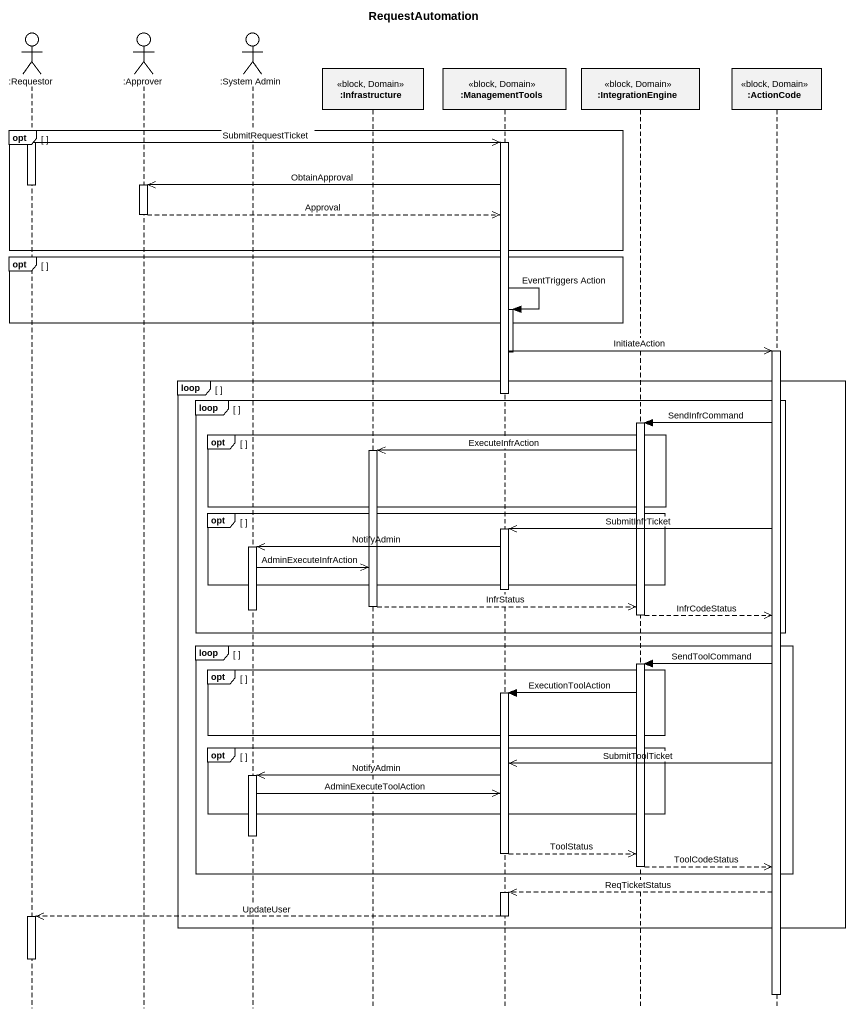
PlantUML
@startuml
title RequestAutomation
hide footbox
actor ":Requestor" as Requestor
actor ":Approver" as Approver
actor ":System Admin" as System_Admin
participant ":Infrastructure" as Infrastructure <<block, Domain>>
participant ":ManagementTools" as ManagementTools <<block, Domain>>
participant ":IntegrationEngine" as IntegrationEngine <<block, Domain>>
participant ":ActionCode" as ActionCode <<block, Domain>>

opt
  activate Requestor
  Requestor ->> ManagementTools : SubmitRequestTicket
  activate ManagementTools
  ManagementTools ->> Approver : ObtainApproval
  activate Approver
  deactivate Requestor
  Approver -->> ManagementTools : Approval
  deactivate Approver
end
opt
  ManagementTools -> ManagementTools : EventTriggers Action
  activate ManagementTools
end
ManagementTools ->> ActionCode : InitiateAction
activate ActionCode
deactivate ManagementTools
loop
  deactivate ManagementTools
  loop
    ActionCode -> IntegrationEngine : SendInfrCommand
    activate IntegrationEngine
    opt
      IntegrationEngine ->> Infrastructure : ExecuteInfrAction
      activate Infrastructure
    end
    opt
      ActionCode ->> ManagementTools : SubmitInfrTicket
      activate ManagementTools
      ManagementTools ->> System_Admin : NotifyAdmin
      activate System_Admin
      System_Admin ->> Infrastructure : AdminExecuteInfrAction
    end
    deactivate ManagementTools
    Infrastructure -->> IntegrationEngine : InfrStatus
    deactivate Infrastructure
    deactivate System_Admin
    IntegrationEngine -->> ActionCode : InfrCodeStatus
    deactivate IntegrationEngine
  end
  loop
    ActionCode -> IntegrationEngine : SendToolCommand
    activate IntegrationEngine
    opt
      IntegrationEngine -> ManagementTools : ExecutionToolAction
      activate ManagementTools
    end
    opt
      ActionCode ->> ManagementTools : SubmitToolTicket
      ManagementTools ->> System_Admin : NotifyAdmin
      activate System_Admin
      System_Admin ->> ManagementTools : AdminExecuteToolAction
    end
    deactivate System_Admin
    ManagementTools -->> IntegrationEngine : ToolStatus
    deactivate ManagementTools
    IntegrationEngine -->> ActionCode : ToolCodeStatus
    deactivate IntegrationEngine
  end
  ActionCode -->> ManagementTools : ReqTicketStatus
  activate ManagementTools
  ManagementTools -->> Requestor : UpdateUser
  deactivate ManagementTools
  activate Requestor
end
deactivate Requestor
deactivate ActionCode
@enduml
